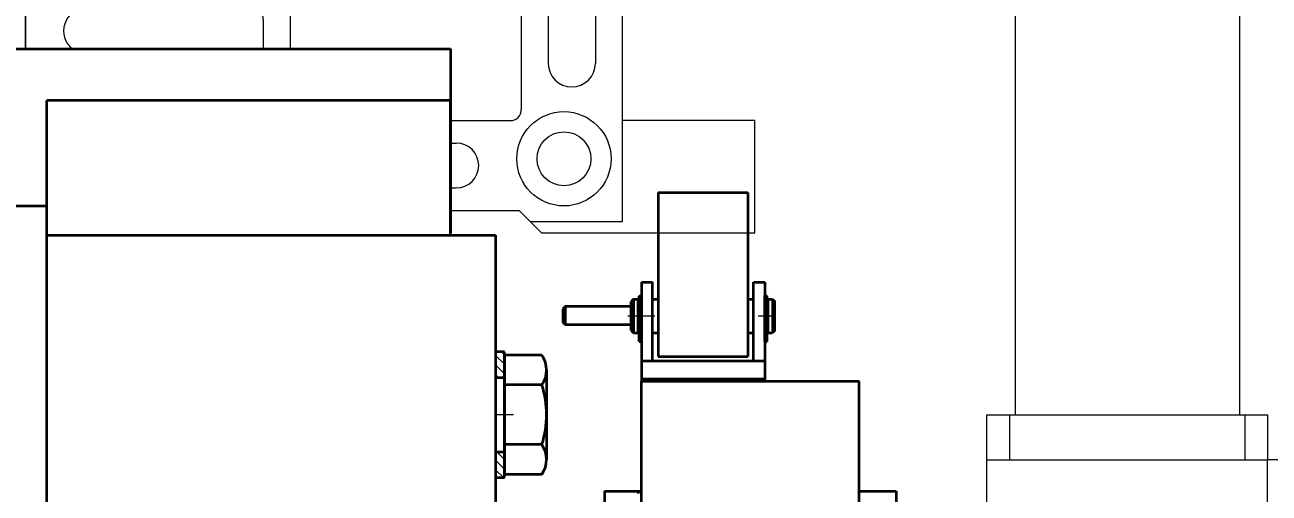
# Model space of a CAD drawing. Header units: millimetres. Extents: x -17820 to 17820, y -12600 to 12600.
# Drawn here: x 8430 to 8984, y 5898 to 6107 of the extents above; entities that cross this region are included whole.
import ezdxf

# ---------------------------------------------------------------- set-up
doc = ezdxf.new("R2010")
doc.units = ezdxf.units.MM
doc.linetypes.add('点画线', pattern=[18, 12, -2, 2, -2])
doc.linetypes.add('虚线', pattern=[2, 1, -1])
doc.layers.get('0').update_dxf_attribs({"lineweight": 35})
for name, color, linetype, lineweight in [('EB0_1_1_1_1_1_1_1_1_1_1_1_1_1_1_1_1_1_1_1_1_1_1_1_1_1_1_1_1_1_1_1_1', 7, 'Continuous', 35), ('中心线层', 1, '点画线', 18), ('剖面线层', 4, 'Continuous', 18), ('尺寸线层', 3, 'Continuous', 18), ('细实线层', 2, 'Continuous', 18), ('虚线层', 6, '虚线', 18)]:
    doc.layers.add(name, color=color, linetype=linetype, lineweight=lineweight)
doc.styles.add('机械', font='isocp', dxfattribs={"width": 0.667, "bigfont": 'gbcbig.shx'})
doc.dimstyles.new('标准', dxfattribs={"dimscale": 60, "dimtxt": 4, "dimasz": 3, "dimexe": 1, "dimexo": 0, "dimgap": 0.76128, "dimtad": 1, "dimdec": 1, "dimdsep": 46, "dimtxsty": '机械', "dimblk": '_CAXARROW', "dimcen": 0, "dimdle": 4, "dimclrt": 2, "dimaunit": 1, "dimazin": 2, "dimtfac": 0.707107, "dimtdec": 3, "dimtmove": 0, "dimatfit": 3, "dimfxl": 0, "dimfrac": 2, "dimtolj": 1, "dimlwd": 18, "dimarcsym": 0})
pattern_1 = [(45, (0, 0), (-2.1213, 2.1213), [])]
pattern_2 = [(45, (0, 0), (-0.70711, 0.70711), [])]
pattern_3 = [(135, (0, 0), (-2.12132, -2.12132), [])]

# ---------------------------------------------------------------- blocks, each defined once
blk = doc.blocks.new('*X71')
at = {"layer": 'EB0_1_1_1_1_1_1_1_1_1_1_1_1_1_1_1_1_1_1_1_1_1_1_1_1_1_1_1_1_1_1_1_1', "linetype": 'Continuous', "lineweight": 18}
h = blk.add_hatch(dxfattribs=at)
h.set_pattern_fill('无图案', color=256, scale=3, angle=45, style=0, pattern_type=0)
h.set_pattern_definition(pattern_1)
edge = h.paths.add_edge_path(flags=0)
edge.add_line((1, 6.9), (0, 6.9))
edge.add_line((1, 8.9), (1, 6.9))
edge.add_line((0, 8.9), (1, 8.9))
edge.add_line((0, 6.9), (0, 8.9))
at = {"layer": '剖面线层', "linetype": 'Continuous', "lineweight": 18}
h = blk.add_hatch(dxfattribs=at)
h.set_pattern_fill('无图案', color=256, angle=45, style=0, pattern_type=0)
h.set_pattern_definition(pattern_2)
edge = h.paths.add_edge_path(flags=0)
edge.add_line((1, 6.9), (0, 6.9))
edge.add_line((1, 8.9), (1, 6.9))
edge.add_line((0, 8.9), (1, 8.9))
edge.add_line((0, 6.9), (0, 8.9))
at = {"layer": 'EB0_1_1_1_1_1_1_1_1_1_1_1_1_1_1_1_1_1_1_1_1_1_1_1_1_1_1_1_1_1_1_1_1', "linetype": 'Continuous', "lineweight": 35}
for p, q in [((0, 8.9), (1, 8.9)), ((0, -11.35), (0, 8.9)), ((0, 6.9), (1, 6.9)), ((1, -11.35), (1, 8.9)), ((0, -6.8), (1, -6.8)), ((0, -11.35), (1, -11.35))]:
    blk.add_line(p, q, dxfattribs=at)
at = {"layer": '中心线层'}
blk.add_line((-3, 0), (4, 0), dxfattribs=at)
blk = doc.blocks.new('*X72')
at = {"layer": 'EB0_1_1_1_1_1_1_1_1_1_1_1_1_1_1_1_1_1_1_1_1_1_1_1_1_1_1_1_1_1_1_1_1', "linetype": 'Continuous', "lineweight": 18}
h = blk.add_hatch(dxfattribs=at)
h.set_pattern_fill('无图案', color=256, scale=3, angle=45, style=0, pattern_type=0)
h.set_pattern_definition(pattern_1)
edge = h.paths.add_edge_path(flags=0)
edge.add_line((1, 6.9), (0, 6.9))
edge.add_line((1, 8.9), (1, 6.9))
edge.add_line((0, 8.9), (1, 8.9))
edge.add_line((0, 6.9), (0, 8.9))
at = {"layer": '剖面线层', "linetype": 'Continuous', "lineweight": 18}
h = blk.add_hatch(dxfattribs=at)
h.set_pattern_fill('无图案', color=256, angle=45, style=0, pattern_type=0)
h.set_pattern_definition(pattern_2)
edge = h.paths.add_edge_path(flags=0)
edge.add_line((1, 6.9), (0, 6.9))
edge.add_line((1, 8.9), (1, 6.9))
edge.add_line((0, 8.9), (1, 8.9))
edge.add_line((0, 6.9), (0, 8.9))
at = {"layer": 'EB0_1_1_1_1_1_1_1_1_1_1_1_1_1_1_1_1_1_1_1_1_1_1_1_1_1_1_1_1_1_1_1_1', "linetype": 'Continuous', "lineweight": 35}
for p, q in [((0, 8.9), (1, 8.9)), ((0, -11.35), (0, 8.9)), ((0, 6.9), (1, 6.9)), ((1, -11.35), (1, 8.9)), ((0, -6.8), (1, -6.8)), ((0, -11.35), (1, -11.35))]:
    blk.add_line(p, q, dxfattribs=at)
at = {"layer": '中心线层'}
blk.add_line((-3, 0), (4, 0), dxfattribs=at)
blk = doc.blocks.new('*X73')
at = {"layer": 'EB0_1_1_1_1_1_1_1_1_1_1_1_1_1_1_1_1_1_1_1_1_1_1_1_1_1_1_1_1_1_1_1_1'}
for p, q in [((-40, 36.5), (-40, -36.5)), ((-40, 36.5), (0, 36.5)), ((0, 36.5), (0, -36.5)), ((-40, -36.5), (0, -36.5))]:
    blk.add_line(p, q, dxfattribs=at)
blk = doc.blocks.new('*X81')
at = {"layer": '剖面线层', "linetype": 'Continuous', "lineweight": 18}
h = blk.add_hatch(dxfattribs=at)
h.set_pattern_fill('无图案', color=256, scale=3, angle=135, style=0, pattern_type=0)
h.set_pattern_definition(pattern_3)
edge = h.paths.add_edge_path(flags=0)
edge.add_line((0, 16.5), (0, 28))
edge.add_line((-4, 16.5), (0, 16.5))
edge.add_line((-4, 28), (-4, 16.5))
edge.add_line((0, 28), (-4, 28))
h = blk.add_hatch(dxfattribs=at)
h.set_pattern_fill('无图案', color=256, scale=3, angle=135, style=0, pattern_type=0)
h.set_pattern_definition(pattern_3)
edge = h.paths.add_edge_path(flags=0)
edge.add_line((0, -28), (0, -16.5))
edge.add_line((-4, -28), (0, -28))
edge.add_line((-4, -16.5), (-4, -28))
edge.add_line((0, -16.5), (-4, -16.5))
at = {"layer": 'EB0_1_1_1_1_1_1_1_1_1_1_1_1_1_1_1_1_1_1_1_1_1_1_1_1_1_1_1_1_1_1_1_1'}
for p, q in [((-4, 28), (-4, -28)), ((0, 28), (-4, 28)), ((0, -28), (0, 28)), ((0, 16.5), (-4, 16.5)), ((-4, -16.5), (0, -16.5)), ((-4, -28), (0, -28))]:
    blk.add_line(p, q, dxfattribs=at)
at = {"layer": '中心线层', "color": 1, "linetype": '点画线', "lineweight": 18}
blk.add_line((3, 0), (-7, 0), dxfattribs=at)
blk = doc.blocks.new('*X83')
at = {"layer": 'EB0_1_1_1_1_1_1_1_1_1_1_1_1_1_1_1_1_1_1_1_1_1_1_1_1_1_1_1_1_1_1_1_1'}
for p, q in [((39, -168), (39, 412)), ((219, 412), (39, 412)), ((219, 352), (219, 412)), ((39, 352), (239, 352)), ((239, -108), (39, -108)), ((219, -168), (219, -108)), ((219, -168), (39, -168))]:
    blk.add_line(p, q, dxfattribs=at)
at = {"layer": 'EB0_1_1_1_1_1_1_1_1_1_1_1_1_1_1_1_1_1_1_1_1_1_1_1_1_1_1_1_1_1_1_1_1', "linetype": 'Continuous', "lineweight": 35}
blk.add_line((239, 352), (239, -108), dxfattribs=at)
blk = doc.blocks.new('*X90')
at = {"layer": '细实线层', "color": 6, "linetype": 'Continuous', "lineweight": 18}
for p, q in [((-95.63, 41.71), (-67.63, 41.71)), ((-67.63, -112.92), (-67.63, 41.71)), ((-82.63, 5.71), (-95.63, 5.71)), ((-77.63, -11.32), (-77.63, 0.71)), ((-67.63, -8.29), (198.37, -126.29)), ((-77.63, -11.32), (-77.63, -194.29)), ((-30.43, -35.73), (183.4, -130.59)), ((-38.54, -54.02), (162.4, -143.16)), ((-49.6, -60.05), (150.4, -148.77)), ((-56.63, -161.29), (-56.63, -64.62)), ((-77.63, -150.29), (-77.63, -114.85)), ((-67.63, -194.29), (-67.63, -112.92)), ((198.37, -126.29), (198.37, -271.29)), ((-77.63, -138.29), (-77.63, -150.29)), ((-67.63, -138.29), (-67.63, -194.29)), ((186.37, -135.16), (186.37, -200.79)), ((165.37, -147.73), (165.37, -200.79)), ((153.37, -153.34), (153.37, -221.29)), ((-51.63, -166.29), (45.37, -166.29)), ((50.37, -171.29), (50.37, -194.29)), ((-40.63, -176.29), (33.37, -176.29)), ((38.37, -181.29), (38.37, -194.29)), ((-77.63, -194.29), (-77.63, -186.29)), ((121.87, -226.29), (148.37, -226.29)), ((257.37, -226.29), (198.37, -226.29)), ((257.37, -276.29), (257.37, -226.29)), ((121.87, -236.29), (124.37, -236.29)), ((121.87, -256.29), (124.37, -256.29)), ((121.87, -266.29), (152.37, -266.29)), ((152.37, -266.29), (162.37, -276.29)), ((198.37, -271.29), (157.37, -271.29)), ((162.37, -276.29), (223.87, -276.29)), ((223.87, -276.29), (257.37, -276.29))]:
    blk.add_line(p, q, dxfattribs=at)
for radius in [21, 12]:
    blk.add_circle((172.37, -243.29), radius, dxfattribs=at)
for centre, radius, start, end in [((-82.63, 0.71), 5, 0, 90), ((-34.49, -44.87), 10, 66.0775, 246.0775), ((-51.63, -64.62), 5, 66.0775, 180), ((181.37, -135.16), 5, 0, 66.0775), ((160.37, -147.73), 5, 0, 66.0775), ((148.37, -153.34), 5, 0, 66.0775), ((-51.63, -161.29), 5, 180, 270), ((45.37, -171.29), 5, 0, 90), ((-40.63, -186.29), 10, 90, 233.1302), ((33.37, -181.29), 5, 0, 90), ((175.87, -200.79), 10.5, 180, 360), ((148.37, -221.29), 5, 270, 0), ((124.37, -246.29), 10, 270, 90)]:
    blk.add_arc(centre, radius, start, end, dxfattribs=at)
blk = doc.blocks.new('*X186')
at = {"layer": '尺寸线层', "linetype": 'Continuous', "lineweight": 18}
for points in [[(11014.34, 9122.92), (10991.84, 8942.92), (11036.84, 8942.92)], [(11014.34, 4347.92), (10991.84, 4527.92), (11036.84, 4527.92)]]:
    blk.add_hatch(color=0, dxfattribs=at).paths.add_polyline_path(points, flags=0)
at = {"layer": '尺寸线层', "color": 0, "linetype": 'Continuous'}
for p, q in [((6587.04, 9122.92), (11074.34, 9122.92)), ((8682.04, 4347.92), (11074.34, 4347.92))]:
    blk.add_line(p, q, dxfattribs=at)
at = {"layer": '尺寸线层', "color": 0, "linetype": 'Continuous', "lineweight": 18}
blk.add_line((11014.34, 4347.92), (11014.34, 9122.92), dxfattribs=at)
at = {"layer": '尺寸线层', "color": 2, "insert": (10848.66, 6735.42), "char_height": 240, "width": 919.3166, "attachment_point": 5, "rotation": 90, "line_spacing_factor": 0.939812, "style": '机械'}
blk.add_mtext('\\T1.1;4775', dxfattribs=at)
blk = doc.blocks.new('_CAXARROW')
blk.add_hatch(color=2).paths.add_polyline_path([(0, 0), (-1, 0.125), (-1, -0.125)], flags=0)
blk = doc.blocks.new('*X192')
at = {"layer": '尺寸线层', "linetype": 'Continuous', "lineweight": 18}
for points in [[(9897.94, 6527.92), (9875.44, 6347.92), (9920.44, 6347.92)], [(9897.94, 4347.92), (9875.44, 4527.92), (9920.44, 4527.92)]]:
    blk.add_hatch(color=0, dxfattribs=at).paths.add_polyline_path(points, flags=0)
at = {"layer": '尺寸线层', "color": 0, "linetype": 'Continuous'}
for p, q in [((8256.22, 6527.92), (9957.94, 6527.92)), ((8157.04, 4347.92), (9957.94, 4347.92))]:
    blk.add_line(p, q, dxfattribs=at)
at = {"layer": '尺寸线层', "color": 0, "linetype": 'Continuous', "lineweight": 18}
blk.add_line((9897.94, 4347.92), (9897.94, 6527.92), dxfattribs=at)
at = {"layer": '尺寸线层', "color": 2, "insert": (9732.27, 5437.92), "char_height": 240, "width": 873.5794, "attachment_point": 5, "rotation": 90, "line_spacing_factor": 0.939812, "style": '机械'}
blk.add_mtext('\\T1.1;2180', dxfattribs=at)
blk = doc.blocks.new('*X203')
at = {"layer": '尺寸线层', "linetype": 'Continuous', "lineweight": 18}
for points in [[(6075.54, 9740.27), (6255.54, 9717.77), (6255.54, 9762.77)], [(9180.54, 9740.27), (9000.54, 9717.77), (9000.54, 9762.77)]]:
    blk.add_hatch(color=0, dxfattribs=at).paths.add_polyline_path(points, flags=0)
at = {"layer": '尺寸线层', "color": 0, "linetype": 'Continuous'}
for p, q in [((6075.54, 5567.92), (6075.54, 9800.27)), ((9180.54, 6254.42), (9180.54, 9800.27))]:
    blk.add_line(p, q, dxfattribs=at)
at = {"layer": '尺寸线层', "color": 0, "linetype": 'Continuous', "lineweight": 18}
blk.add_line((9180.54, 9740.27), (6075.54, 9740.27), dxfattribs=at)
at = {"layer": '尺寸线层', "color": 2, "insert": (7628.04, 9905.95), "char_height": 240, "width": 827.8423, "attachment_point": 5, "line_spacing_factor": 0.939812, "style": '机械'}
blk.add_mtext('\\T1.1;3105', dxfattribs=at)
blk = doc.blocks.new('BLOCK19_1')
at = {"color": 7, "linetype": 'Continuous', "lineweight": 15}
for p, q in [((-1187.23, 445.89), (-1187.23, -759.11)), ((-1287.23, 320.89), (-1287.23, -759.11)), ((-1299.73, -779.11), (-1299.73, -759.11)), ((-1299.73, -759.11), (-1289.73, -759.11)), ((-1289.73, -759.11), (-1289.73, -779.11)), ((-1289.73, -759.11), (-1184.73, -759.11)), ((-1184.73, -779.11), (-1184.73, -759.11)), ((-1184.73, -759.11), (-1174.73, -759.11)), ((-1174.73, -759.11), (-1174.73, -779.11)), ((-1299.73, -804.11), (-1299.73, -779.11)), ((-1299.73, -779.11), (-1174.73, -779.11)), ((-1166.73, -779.11), (-1174.73, -779.11)), ((-1174.73, -804.11), (-1174.73, -779.11))]:
    blk.add_line(p, q, dxfattribs=at)

msp = doc.modelspace()

# ---------------------------------------------------------------- linework, layer by layer
at = {"layer": 'EB0_1_1_1_1_1_1_1_1_1_1_1_1_1_1_1_1_1_1_1_1_1_1_1_1_1_1_1_1_1_1_1_1'}
for p, q in [((6654.54, 6095.92), (8619.54, 6095.92)), ((8619.54, 6095.92), (8619.54, 6013.92)), ((6654.54, 6025.92), (8619.54, 6025.92)), ((8414.54, 6025.92), (8439.54, 6025.92)), ((8439.54, 5539.92), (8439.54, 6025.92)), ((8479.54, 6025.92), (8479.54, 6013.92)), ((8619.54, 6013.92), (8479.54, 6013.92)), ((8704.54, 5991.92), (8709.54, 5991.92)), ((8709.54, 5956.92), (8709.54, 5991.92)), ((8754.54, 5991.92), (8759.54, 5991.92)), ((8754.54, 5956.92), (8754.54, 5991.92)), ((8701.04, 5984.42), (8700.04, 5983.42)), ((8700.04, 5970.42), (8700.04, 5983.42)), ((8701.04, 5984.42), (8703.04, 5984.42)), ((8703.04, 5983.42), (8704.54, 5983.42)), ((8709.54, 5984.42), (8712.04, 5984.42)), ((8752.04, 5984.42), (8754.54, 5984.42)), ((8764.04, 5970.42), (8764.04, 5983.42)), ((8670.54, 5981.09), (8669.54, 5980.09)), ((8669.54, 5980.09), (8669.54, 5974.09)), ((8700.04, 5981.09), (8670.54, 5981.09)), ((8670.54, 5981.09), (8670.54, 5973.09)), ((8669.54, 5974.09), (8670.54, 5973.09)), ((8670.54, 5973.09), (8700.04, 5973.09)), ((8709.54, 5969.42), (8712.04, 5969.42)), ((8752.04, 5969.42), (8754.54, 5969.42)), ((8662.24, 5952.84), (8662.24, 5913)), ((8704.54, 5948.92), (8759.54, 5948.92)), ((8704.54, 5852.92), (8704.54, 5947.92)), ((8704.54, 5947.92), (8801.54, 5947.92)), ((8801.54, 5852.92), (8801.54, 5947.92)), ((8688.04, 5898.92), (8688.04, 5850.92)), ((8688.04, 5898.92), (8704.54, 5898.92)), ((8703.04, 5898.92), (8703.04, 5897.92)), ((8801.54, 5898.92), (8818.04, 5898.92)), ((8818.04, 5898.92), (8818.04, 5748.92))]:
    msp.add_line(p, q, dxfattribs=at)
for centre, radius, start, end in [((8650.24, 5952.84), 12, 326.4113, 33.5887), ((8617.24, 5932.92), 45, 342.8371, 17.1629), ((8650.24, 5913), 12, 326.4113, 33.5887)]:
    msp.add_arc(centre, radius, start, end, dxfattribs=at)
at = {"layer": '中心线层', "linetype": '点画线', "lineweight": 18}
msp.add_line((8647.54, 5932.92), (8636.54, 5932.92), dxfattribs=at)

# ---------------------------------------------------------------- wipeouts: each hides what was drawn before it
msp.add_wipeout([(8760.54, 5970.12), (8760.54, 5965.57), (8760.54, 5965.57), (8759.54, 5965.57), (8759.54, 5965.57), (8759.54, 5970.12), (8759.54, 5970.12), (8759.54, 5976.92), (8759.54, 5976.92), (8759.54, 5983.82), (8759.54, 5983.82), (8759.54, 5985.82), (8759.54, 5985.82), (8760.54, 5985.82), (8760.54, 5985.82), (8760.54, 5983.82), (8760.54, 5983.82), (8760.54, 5976.92), (8760.54, 5976.92)]).dxf.layer = 'EB0_1_1_1_1_1_1_1_1_1_1_1_1_1_1_1_1_1_1_1_1_1_1_1_1_1_1_1_1_1_1_1_1'

# ---------------------------------------------------------------- next in the draw order: linework, layer by layer
at = {"layer": 'EB0_1_1_1_1_1_1_1_1_1_1_1_1_1_1_1_1_1_1_1_1_1_1_1_1_1_1_1_1_1_1_1_1'}
for p, q in [((8759.54, 5991.92), (8759.54, 5947.92)), ((8759.54, 5969.42), (8759.54, 5984.42)), ((8761.04, 5983.42), (8759.54, 5983.42)), ((8761.04, 5969.42), (8761.04, 5984.42)), ((8761.04, 5984.42), (8763.04, 5984.42)), ((8763.04, 5984.42), (8764.04, 5983.42)), ((8763.04, 5984.42), (8763.04, 5969.42)), ((8761.04, 5970.42), (8759.54, 5970.42)), ((8761.04, 5969.42), (8763.04, 5969.42)), ((8764.04, 5970.42), (8763.04, 5969.42))]:
    msp.add_line(p, q, dxfattribs=at)

# ---------------------------------------------------------------- next in the draw order: block references
msp.add_blockref('*X71', (8759.54, 5976.92), dxfattribs=at)

# ---------------------------------------------------------------- next in the draw order: wipeouts: each hides what was drawn before it
msp.add_wipeout([(8704.54, 5970.12), (8704.54, 5965.57), (8704.54, 5965.57), (8703.54, 5965.57), (8703.54, 5965.57), (8703.54, 5970.12), (8703.54, 5970.12), (8703.54, 5976.92), (8703.54, 5976.92), (8703.54, 5983.82), (8703.54, 5983.82), (8703.54, 5985.82), (8703.54, 5985.82), (8704.54, 5985.82), (8704.54, 5985.82), (8704.54, 5983.82), (8704.54, 5983.82), (8704.54, 5976.92), (8704.54, 5976.92)]).dxf.layer = 'EB0_1_1_1_1_1_1_1_1_1_1_1_1_1_1_1_1_1_1_1_1_1_1_1_1_1_1_1_1_1_1_1_1'
at = {"linetype": 'Continuous', "lineweight": 35}
msp.add_wipeout([(8639.54, 5932.92), (8639.54, 5916.42), (8639.54, 5916.42), (8639.54, 5904.92), (8639.54, 5904.92), (8643.54, 5904.92), (8643.54, 5904.92), (8643.54, 5916.42), (8643.54, 5916.42), (8643.54, 5932.92), (8643.54, 5932.92), (8643.54, 5949.42), (8643.54, 5949.42), (8643.54, 5960.92), (8643.54, 5960.92), (8639.54, 5960.92), (8639.54, 5960.92), (8639.54, 5949.42), (8639.54, 5949.42)], dxfattribs=at).dxf.layer = 'EB0_1_1_1_1_1_1_1_1_1_1_1_1_1_1_1_1_1_1_1_1_1_1_1_1_1_1_1_1_1_1_1_1'

# ---------------------------------------------------------------- next in the draw order: linework, layer by layer
at = {"layer": 'EB0_1_1_1_1_1_1_1_1_1_1_1_1_1_1_1_1_1_1_1_1_1_1_1_1_1_1_1_1_1_1_1_1'}
for p, q in [((8704.54, 5991.92), (8704.54, 5947.92)), ((8701.04, 5984.42), (8701.04, 5969.42)), ((8703.04, 5969.42), (8703.04, 5984.42)), ((8704.54, 5969.42), (8704.54, 5984.42)), ((8700.04, 5970.42), (8701.04, 5969.42)), ((8701.04, 5969.42), (8703.04, 5969.42)), ((8703.04, 5970.42), (8704.54, 5970.42)), ((8643.54, 5959.48), (8643.54, 5906.36)), ((8660.24, 5959.48), (8643.54, 5959.48)), ((8643.54, 5947.92), (8643.54, 5917.92)), ((8660.24, 5946.2), (8643.54, 5946.2)), ((8660.24, 5919.64), (8643.54, 5919.64)), ((8660.24, 5906.36), (8643.54, 5906.36))]:
    msp.add_line(p, q, dxfattribs=at)
at = {"layer": '中心线层'}
msp.add_line((8698.52, 5976.92), (8717.67, 5976.92), dxfattribs=at)

# ---------------------------------------------------------------- next in the draw order: block references
at = {"layer": 'EB0_1_1_1_1_1_1_1_1_1_1_1_1_1_1_1_1_1_1_1_1_1_1_1_1_1_1_1_1_1_1_1_1'}
msp.add_blockref('*X72', (8703.54, 5976.92), dxfattribs=at)
at = {"layer": 'EB0_1_1_1_1_1_1_1_1_1_1_1_1_1_1_1_1_1_1_1_1_1_1_1_1_1_1_1_1_1_1_1_1', "linetype": 'Continuous', "lineweight": 35}
msp.add_blockref('*X81', (8643.54, 5932.92), dxfattribs=at)

# ---------------------------------------------------------------- next in the draw order: wipeouts: each hides what was drawn before it
for points in [[(8439.54, 5552.92), (8439.54, 5492.92), (8439.54, 5492.92), (8619.54, 5492.92), (8619.54, 5492.92), (8619.54, 5552.92), (8619.54, 5552.92), (8639.54, 5552.92), (8639.54, 5552.92), (8639.54, 6012.92), (8639.54, 6012.92), (8619.54, 6012.92), (8619.54, 6012.92), (8619.54, 6072.92), (8619.54, 6072.92), (8439.54, 6072.92), (8439.54, 6072.92), (8439.54, 6012.92), (8439.54, 6012.92)], [(8752.04, 5958.92), (8712.04, 5958.92), (8712.04, 5958.92), (8712.04, 6031.92), (8712.04, 6031.92), (8752.04, 6031.92), (8752.04, 6031.92)]]:
    msp.add_wipeout(points).dxf.layer = 'EB0_1_1_1_1_1_1_1_1_1_1_1_1_1_1_1_1_1_1_1_1_1_1_1_1_1_1_1_1_1_1_1_1'

# ---------------------------------------------------------------- next in the draw order: linework, layer by layer
at = {"layer": 'EB0_1_1_1_1_1_1_1_1_1_1_1_1_1_1_1_1_1_1_1_1_1_1_1_1_1_1_1_1_1_1_1_1'}
msp.add_line((8704.54, 5956.92), (8759.54, 5956.92), dxfattribs=at)

# ---------------------------------------------------------------- next in the draw order: block references
for name, p in [('*X90', (8497.67, 6290.21)), ('*X83', (8400.54, 5660.92)), ('*X73', (8752.04, 5995.42))]:
    msp.add_blockref(name, p, dxfattribs=at)
at = {"layer": '虚线层'}
msp.add_blockref('BLOCK19_1', (10158.28, 6692.03), dxfattribs=at)

# ---------------------------------------------------------------- next in the draw order: dimensions: what is measured, and where the dimension line sits
at = {"layer": '尺寸线层'}
dim = msp.add_linear_dim(base=(6075.54, 9740.27), p1=(9180.54, 6254.42), p2=(6075.54, 5567.92), dimstyle='标准', override={"dimsah": 1, "dimtfill": 1, "dimtzin": 8}, dxfattribs=at)
dim.commit()
dim.dimension.update_dxf_attribs({"geometry": '*X203', "text_midpoint": (7628.04, 9740.27)})
for base, p1, p2, override, picture, middle in [((11014.34, 9122.92), (8682.04, 4347.92), (6587.04, 9122.92), {"dimsah": 1, "dimtfac": 1, "dimtfill": 1, "dimtzin": 8}, '*X186', (11014.34, 6735.42)), ((9897.94, 6527.92), (8157.04, 4347.92), (8256.22, 6527.92), {"dimsah": 1, "dimtfill": 1, "dimtzin": 8}, '*X192', (9897.94, 5437.92))]:
    dim = msp.add_linear_dim(base=base, p1=p1, p2=p2, angle=90, dimstyle='标准', override=override, dxfattribs=at)
    dim.commit()
    dim.dimension.update_dxf_attribs({"geometry": picture, "text_midpoint": middle})

doc.saveas('drawing.dxf')
